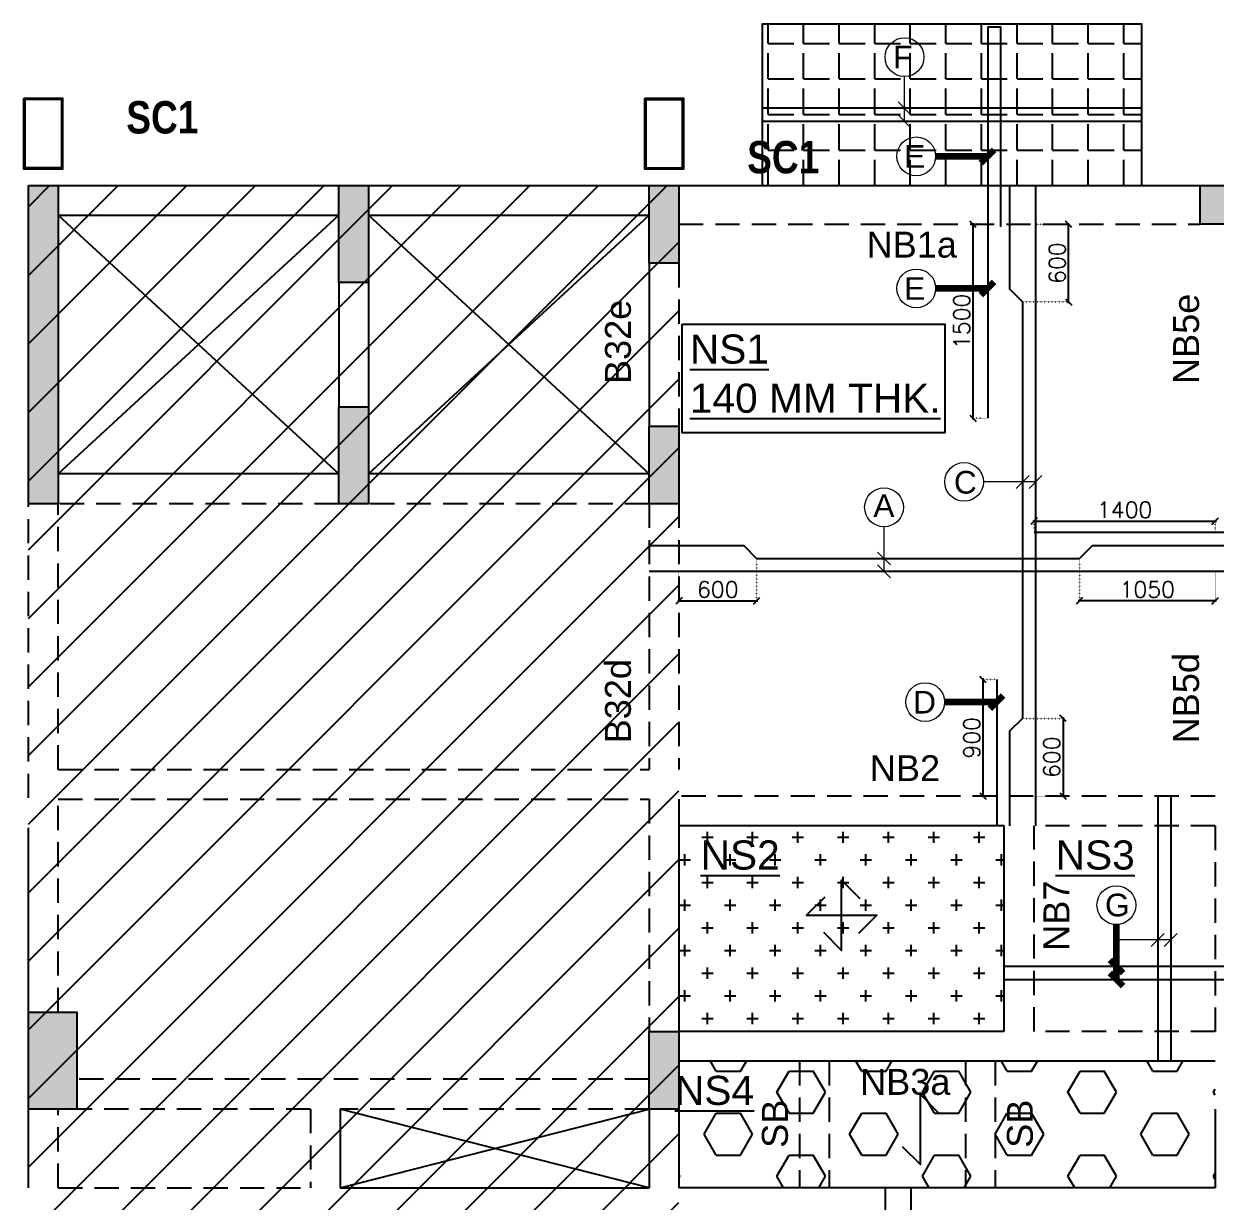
# Model space of a CAD drawing. Header units: millimetres. Extents: x 1864042 to 2029466, y -1645991 to -1593441.
# Drawn here: x 1913951 to 1923161, y -1608606 to -1599504 of the extents above; entities that cross this region are included whole.
import ezdxf

# ---------------------------------------------------------------- set-up
doc = ezdxf.new("R2010")
doc.units = ezdxf.units.MM
doc.header["$MEASUREMENT"] = 0
doc.header["$PDMODE"] = 98
for name, pattern in [('1', [0]), ('CONTINOUS', [0]), ('DOT', [0.25, 0, -0.25]), ('HIDDEN', [0.375, 0.25, -0.125])]:
    doc.linetypes.add(name, pattern=pattern)
for name, color, linetype in [('BEAM NO', 7, '1'), ('BEAM-230X450', 31, 'Continuous'), ('BEAM-230X600', 150, 'Continuous'), ('BEAM-230X900', 1, 'Continuous'), ('BEAM-300X600', 4, 'Continuous'), ('BEAM-300X750', 134, 'Continuous'), ('DIM', 191, 'Continuous'), ('Main Block', 7, 'Continuous'), ('Projection', 5, 'Continuous'), ('s-steel', 1, 'Continuous'), ('S-STRU. CUTOUT', 3, 'Continuous'), ('SB', 7, 'Continuous'), ('SLAB NO.', 4, 'Continuous'), ('STEEL', 1, 'Continuous'), ('Steel Col', 2, 'Continuous'), ('STR.COLUMN', 1, 'Continuous'), ('SUNK-HATCH', 8, 'Continuous')]:
    doc.layers.add(name, color=color, linetype=linetype)
for name, color, linetype, lineweight in [('LEADER', 191, 'Continuous', 15), ('S-B5-230X600', 120, 'HIDDEN', 25), ('SLAB STEEL MARK', 133, 'Continuous', 30)]:
    doc.layers.add(name, color=color, linetype=linetype, lineweight=lineweight)
doc.styles.add('arial', font='arial.ttf')
doc.styles.add('DEEPAK', font='arial.ttf')
doc.styles.add('G3-TEXT', font='ARIALNB.TTF', dxfattribs={"height": 3})
doc.styles.add('ROMANS', font='romans.shx')
doc.styles.add('RS', font='romans.shx', dxfattribs={"width": 0.9})
doc.styles.add('style1', font='arial.ttf')
doc.dimstyles.new('KRUNAL-MM', dxfattribs={"dimtxt": 50, "dimasz": 35, "dimexe": 25, "dimexo": 0, "dimgap": 15, "dimtad": 1, "dimdec": 0, "dimzin": 0, "dimdsep": 46, "dimtxsty": 'RS', "dimblk": 'OBLIQUE', "dimcen": 0, "dimdle": 25, "dimclrd": 256, "dimclre": 256, "dimclrt": 7, "dimadec": 0, "dimazin": 0, "dimtfac": 1, "dimtdec": 0, "dimtix": 1, "dimtmove": 0, "dimatfit": 2, "dimfxl": 1, "dimtolj": 1, "dimtzin": 0, "dimlwd": -1, "dimlwe": -1, "dimarcsym": 0})
doc.dimstyles.new('pag', dxfattribs={"dimtxt": 180, "dimasz": 150, "dimexe": 100, "dimexo": 0, "dimgap": 50, "dimtad": 1, "dimdec": 0, "dimzin": 0, "dimdsep": 46, "dimtxsty": 'ROMANS', "dimblk": 'OBLIQUE', "dimcen": 0, "dimdle": 100, "dimclrd": 256, "dimclre": 256, "dimclrt": 256, "dimadec": 0, "dimazin": 0, "dimtfac": 1, "dimtdec": 0, "dimtmove": 2, "dimatfit": 3, "dimfxl": 1, "dimtolj": 1, "dimtzin": 0, "dimlwd": -1, "dimlwe": -1, "dimarcsym": 0})

# ---------------------------------------------------------------- blocks, each defined once
blk = doc.blocks.new('_Oblique')
at = {"color": 0, "linetype": 'ByBlock', "lineweight": -2}
blk.add_line((-0.5, -0.5), (0.5, 0.5), dxfattribs=at)
blk = doc.blocks.new('*U10')
at = {"layer": 'STEEL'}
for points in [[(707738.1, 27916.3), (707888.1, 27766.3), (707888.1, 28344.3), (708038.1, 28194.3)], [(707749.1, 28205.3), (707599.1, 28055.3), (708177.1, 28055.3), (708027.1, 27905.3)]]:
    blk.add_lwpolyline(points, dxfattribs=at)
blk = doc.blocks.new('*U11')
at = {"layer": 'STEEL'}
blk.add_lwpolyline([(707738.1, 27916.3), (707888.1, 27766.3), (707888.1, 28344.3), (708038.1, 28194.3)], dxfattribs=at)
blk = doc.blocks.new('*D20')
at = {"layer": 'Defpoints', "color": 0, "transparency": 16777216}
for p in [(1922111, -1603637.5), (1923160.6, -1603737.5), (1922111, -1603964.9)]:
    blk.add_point(p, dxfattribs=at)
at = {"layer": 'DIM', "color": 191, "linetype": 'DOT', "ltscale": 5, "transparency": 16777216}
for p, q in [((1922111, -1603647.5), (1922111, -1603974.9)), ((1923160.6, -1603747.5), (1923160.6, -1603974.9))]:
    blk.add_line(p, q, dxfattribs=at)
at = {"layer": 'DIM', "color": 191, "ltscale": 5, "transparency": 16777216}
blk.add_line((1923170.6, -1603964.9), (1922101, -1603964.9), dxfattribs=at)
at = {"layer": 'DIM', "color": 191, "linetype": 'ByBlock', "transparency": 16777216, "xscale": 50, "yscale": 50, "zscale": 50, "rotation": 180}
blk.add_blockref('_Oblique', (1922111, -1603964.9), dxfattribs=at)
at = {"layer": 'DIM', "color": 191, "linetype": 'ByBlock', "transparency": 16777216, "xscale": 50, "yscale": 50, "zscale": 50}
blk.add_blockref('_Oblique', (1923160.6, -1603964.9), dxfattribs=at)
at = {"layer": 'DIM', "color": 7, "transparency": 16777216, "insert": (1922635.8, -1603877.4), "char_height": 125, "attachment_point": 5, "style": 'ROMANS'}
blk.add_mtext('\\A1;1050', dxfattribs=at)
blk = doc.blocks.new('*D21')
at = {"layer": 'Defpoints', "color": 0, "transparency": 16777216}
for p in [(1919615.5, -1603637.5), (1919015.5, -1603737.5), (1919615.5, -1603964.9)]:
    blk.add_point(p, dxfattribs=at)
at = {"layer": 'DIM', "color": 191, "linetype": 'DOT', "ltscale": 5, "transparency": 16777216}
for p, q in [((1919615.5, -1603647.5), (1919615.5, -1603974.9)), ((1919015.5, -1603747.5), (1919015.5, -1603974.9))]:
    blk.add_line(p, q, dxfattribs=at)
at = {"layer": 'DIM', "color": 191, "ltscale": 5, "transparency": 16777216}
blk.add_line((1919005.5, -1603964.9), (1919625.5, -1603964.9), dxfattribs=at)
at = {"layer": 'DIM', "color": 191, "linetype": 'ByBlock', "transparency": 16777216, "xscale": 50, "yscale": 50, "zscale": 50, "rotation": 180}
blk.add_blockref('_Oblique', (1919015.5, -1603964.9), dxfattribs=at)
at = {"layer": 'DIM', "color": 191, "linetype": 'ByBlock', "transparency": 16777216, "xscale": 50, "yscale": 50, "zscale": 50}
blk.add_blockref('_Oblique', (1919615.5, -1603964.9), dxfattribs=at)
at = {"layer": 'DIM', "color": 7, "transparency": 16777216, "insert": (1919315.5, -1603877.4), "char_height": 125, "attachment_point": 5, "style": 'ROMANS'}
blk.add_mtext('\\A1;600', dxfattribs=at)
blk = doc.blocks.new('*D24')
at = {"layer": 'Defpoints', "color": 0, "transparency": 16777216}
for p in [(1923160.6, -1603348.5), (1921760.6, -1603437.5), (1923160.6, -1603437.5)]:
    blk.add_point(p, dxfattribs=at)
at = {"layer": 'DIM', "color": 191, "ltscale": 5, "transparency": 16777216}
blk.add_line((1921750.6, -1603348.5), (1923170.6, -1603348.5), dxfattribs=at)
at = {"layer": 'DIM', "color": 191, "linetype": 'DOT', "ltscale": 5, "transparency": 16777216}
for p, q in [((1921760.6, -1603427.5), (1921760.6, -1603338.5)), ((1923160.6, -1603427.5), (1923160.6, -1603338.5))]:
    blk.add_line(p, q, dxfattribs=at)
at = {"layer": 'DIM', "color": 191, "linetype": 'ByBlock', "transparency": 16777216, "xscale": 50, "yscale": 50, "zscale": 50, "rotation": 180}
blk.add_blockref('_Oblique', (1921760.6, -1603348.5), dxfattribs=at)
at = {"layer": 'DIM', "color": 191, "linetype": 'ByBlock', "transparency": 16777216, "xscale": 50, "yscale": 50, "zscale": 50}
blk.add_blockref('_Oblique', (1923160.6, -1603348.5), dxfattribs=at)
at = {"layer": 'DIM', "color": 7, "transparency": 16777216, "insert": (1922460.6, -1603261), "char_height": 125, "attachment_point": 5, "style": 'ROMANS'}
blk.add_mtext('\\A1;1400', dxfattribs=at)
blk = doc.blocks.new('*D26')
at = {"layer": 'Defpoints', "color": 0, "transparency": 16777216}
for p in [(1921671.8, -1604873.8), (1921771.5, -1605473.8), (1921984.7, -1605473.8)]:
    blk.add_point(p, dxfattribs=at)
at = {"layer": 'DIM', "color": 191, "ltscale": 5, "transparency": 16777216}
blk.add_line((1921984.7, -1604863.8), (1921984.7, -1605483.8), dxfattribs=at)
at = {"layer": 'DIM', "color": 191, "linetype": 'DOT', "ltscale": 5, "transparency": 16777216}
for p, q in [((1921681.8, -1604873.8), (1921994.7, -1604873.8)), ((1921781.5, -1605473.8), (1921994.7, -1605473.8))]:
    blk.add_line(p, q, dxfattribs=at)
at = {"layer": 'DIM', "color": 191, "linetype": 'ByBlock', "transparency": 16777216, "xscale": 50, "yscale": 50, "zscale": 50}
for p, rotation in [((1921984.7, -1604873.8), 90), ((1921984.7, -1605473.8), 270)]:
    blk.add_blockref('_Oblique', p, dxfattribs=dict(at, rotation=rotation))
at = {"layer": 'DIM', "color": 7, "transparency": 16777216, "insert": (1921897.2, -1605173.8), "char_height": 125, "attachment_point": 5, "rotation": 90, "style": 'ROMANS'}
blk.add_mtext('\\A1;600', dxfattribs=at)
blk = doc.blocks.new('*D27')
at = {"layer": 'Defpoints', "color": 0, "transparency": 16777216}
for p in [(1921771.8, -1601053.8), (1922027.7, -1601053.8), (1921671.8, -1601653.8)]:
    blk.add_point(p, dxfattribs=at)
at = {"layer": 'DIM', "color": 191, "linetype": 'DOT', "ltscale": 5, "transparency": 16777216}
for p, q in [((1921781.8, -1601053.8), (1922037.7, -1601053.8)), ((1921681.8, -1601653.8), (1922037.7, -1601653.8))]:
    blk.add_line(p, q, dxfattribs=at)
at = {"layer": 'DIM', "color": 191, "ltscale": 5, "transparency": 16777216}
blk.add_line((1922027.7, -1601663.8), (1922027.7, -1601043.8), dxfattribs=at)
at = {"layer": 'DIM', "color": 191, "linetype": 'ByBlock', "transparency": 16777216, "xscale": 50, "yscale": 50, "zscale": 50}
for p, rotation in [((1922027.7, -1601053.8), 90), ((1922027.7, -1601653.8), 270)]:
    blk.add_blockref('_Oblique', p, dxfattribs=dict(at, rotation=rotation))
at = {"layer": 'DIM', "color": 7, "transparency": 16777216, "insert": (1921940.2, -1601353.8), "char_height": 125, "attachment_point": 5, "rotation": 90, "style": 'ROMANS'}
blk.add_mtext('\\A1;600', dxfattribs=at)
blk = doc.blocks.new('*D53')
at = {"layer": 'Defpoints', "color": 0, "transparency": 16777216}
for p in [(1921366.2, -1604573.8), (1921471.5, -1604573.8), (1921471.6, -1605473.8)]:
    blk.add_point(p, dxfattribs=at)
at = {"layer": 'DIM', "color": 191, "linetype": 'DOT', "ltscale": 5, "transparency": 16777216}
for p, q in [((1921461.5, -1604573.8), (1921356.2, -1604573.8)), ((1921461.6, -1605473.8), (1921356.2, -1605473.8))]:
    blk.add_line(p, q, dxfattribs=at)
at = {"layer": 'DIM', "color": 191, "ltscale": 5, "transparency": 16777216}
blk.add_line((1921366.2, -1605483.8), (1921366.2, -1604563.8), dxfattribs=at)
at = {"layer": 'DIM', "color": 191, "linetype": 'ByBlock', "transparency": 16777216, "xscale": 50, "yscale": 50, "zscale": 50}
for p, rotation in [((1921366.2, -1604573.8), 90), ((1921366.2, -1605473.8), 270)]:
    blk.add_blockref('_Oblique', p, dxfattribs=dict(at, rotation=rotation))
at = {"layer": 'DIM', "color": 7, "transparency": 16777216, "insert": (1921278.7, -1605023.8), "char_height": 125, "attachment_point": 5, "rotation": 90, "style": 'ROMANS'}
blk.add_mtext('\\A1;900', dxfattribs=at)
blk = doc.blocks.new('*D54')
at = {"layer": 'Defpoints', "color": 0, "transparency": 16777216}
for p in [(1921288.5, -1601053.8), (1921402.6, -1601053.8), (1921402.6, -1602553.8)]:
    blk.add_point(p, dxfattribs=at)
at = {"layer": 'DIM', "color": 191, "linetype": 'DOT', "ltscale": 5, "transparency": 16777216}
for p, q in [((1921392.6, -1601053.8), (1921278.5, -1601053.8)), ((1921392.6, -1602553.8), (1921278.5, -1602553.8))]:
    blk.add_line(p, q, dxfattribs=at)
at = {"layer": 'DIM', "color": 191, "ltscale": 5, "transparency": 16777216}
blk.add_line((1921288.5, -1602563.8), (1921288.5, -1601043.8), dxfattribs=at)
at = {"layer": 'DIM', "color": 191, "linetype": 'ByBlock', "transparency": 16777216, "xscale": 50, "yscale": 50, "zscale": 50}
for p, rotation in [((1921288.5, -1601053.8), 90), ((1921288.5, -1602553.8), 270)]:
    blk.add_blockref('_Oblique', p, dxfattribs=dict(at, rotation=rotation))
at = {"layer": 'DIM', "color": 7, "transparency": 16777216, "insert": (1921201, -1601803.8), "char_height": 125, "attachment_point": 5, "rotation": 90, "style": 'ROMANS'}
blk.add_mtext('\\A1;1500', dxfattribs=at)
blk = doc.blocks.new('G$CECFCBF78')
at = {"layer": 'Steel Col', "color": 6}
for points in [[(-13505, 1276.3), (-13205, 1276.3), (-13205, 726.3), (-13505, 726.3)], [(-13495, 1266.3), (-13215, 1266.3), (-13215, 736.3), (-13495, 736.3)], [(-8705, 1275), (-8405, 1275), (-8405, 725), (-8705, 725)], [(-8695, 1265), (-8415, 1265), (-8415, 735), (-8695, 735)]]:
    blk.add_lwpolyline(points, close=True, dxfattribs=at)
at = {"color": 1, "style": 'G3-TEXT'}
for p in [(-12712.6, 1002.3), (-7912.6, 694.2)]:
    blk.add_text('SC1', height=250, dxfattribs=at).set_placement(p)

msp = doc.modelspace()

# ---------------------------------------------------------------- hatches: boundary and pattern name
at = {"layer": 'Main Block', "linetype": 'Continuous', "transparency": 33554559}
h = msp.add_hatch(dxfattribs=at)
h.set_pattern_fill('ANSI31', color=6, scale=3000)
h.set_pattern_definition([(45, (136617.47, 103861.06), (-265.165043, 265.165043), [])])
h.paths.add_polyline_path([(1919015.5, -1600753.8), (1913985.5, -1600753.8), (1913985.5, -1619113.8), (1919015.5, -1619113.8)])
at = {"layer": 'STR.COLUMN', "transparency": 33554687}
h = msp.add_hatch(color=256, dxfattribs=at)
h.dxf.hatch_style = 1
h.paths.add_polyline_path([(1913985.5, -1600753.8), (1913985.5, -1603213.8), (1914215.5, -1603213.8), (1914215.5, -1600753.8)])
h = msp.add_hatch(color=256, dxfattribs=at)
h.dxf.hatch_style = 1
h.paths.add_polyline_path([(1916385.5, -1601503.8), (1916615.5, -1601503.8), (1916615.5, -1600753.8), (1916385.5, -1600753.8)])
h = msp.add_hatch(color=256, dxfattribs=at)
h.dxf.hatch_style = 1
h.paths.add_polyline_path([(1918785.5, -1601353.8), (1919015.5, -1601353.8), (1919015.5, -1600753.8), (1918785.5, -1600753.8)])
at = {"layer": 'STR.COLUMN'}
h = msp.add_hatch(color=256, dxfattribs=at)
h.dxf.hatch_style = 1
h.paths.add_polyline_path([(1923045.6, -1600753.8), (1923645.6, -1600753.8), (1923645.6, -1601053.8), (1923045.6, -1601053.8)])
at = {"layer": 'STR.COLUMN', "transparency": 33554687}
h = msp.add_hatch(color=256, dxfattribs=at)
h.dxf.hatch_style = 1
h.paths.add_polyline_path([(1916385.5, -1603213.8), (1916615.5, -1603213.8), (1916615.5, -1602463.8), (1916385.5, -1602463.8)])
h = msp.add_hatch(color=256, dxfattribs=at)
h.dxf.hatch_style = 1
h.paths.add_polyline_path([(1918785.5, -1603213.8), (1919015.5, -1603213.8), (1919015.5, -1602613.8), (1918785.5, -1602613.8)])
h = msp.add_hatch(color=256, dxfattribs=at)
h.dxf.hatch_style = 1
h.paths.add_polyline_path([(1913985.5, -1607143.8), (1914360.5, -1607143.8), (1914360.5, -1607893.8), (1913985.5, -1607893.8)])
h = msp.add_hatch(color=256, dxfattribs=at)
h.dxf.hatch_style = 1
h.paths.add_polyline_path([(1918785.5, -1607293.8), (1918785.5, -1607893.8), (1919015.5, -1607893.8), (1919015.5, -1607293.8)])
at = {"layer": 'SUNK-HATCH', "linetype": 'Continuous', "transparency": 33554559}
h = msp.add_hatch(dxfattribs=at)
h.set_pattern_fill('ANGLE', color=8, scale=1000)
h.set_pattern_definition([(0, (83528.65, -201005.04), (0, 275), [200, -75]), (90, (83528.65, -201005.04), (-275, 2e-14), [200, -75])])
h.paths.add_polyline_path([(1922592.3, -1600753.8), (1922592.3, -1599503.8), (1919662.3, -1599503.8), (1919662.3, -1600753.8)])
h = msp.add_hatch(dxfattribs=at)
h.set_pattern_fill('CROSS', color=8, scale=700)
h.set_pattern_definition([(0, (35490.99, -99743.5), (175, 175), [87.5, -262.5]), (90, (35534.74, -99787.25), (-175, 175), [87.5, -262.5])])
h.paths.add_polyline_path([(1919015.5, -1605703.8), (1921530.2, -1605703.8), (1921530.2, -1607293.8), (1919015.5, -1607293.8)])
h = msp.add_hatch(dxfattribs=at)
h.set_pattern_fill('HEX', color=8, scale=1500)
h.set_pattern_definition([(0, (35491, -99743.5), (0, 324.759526), [187.5, -375]), (120, (35491, -99743.5), (-281.25, -162.379763), [187.5, -375]), (60, (35678.5, -99743.5), (-281.25, 162.379763), [187.5, -375])])
h.paths.add_polyline_path([(1919015.6, -1608503.8), (1923160.5, -1608503.8), (1923160.6, -1607523.8), (1919015.8, -1607523.8)])

# ---------------------------------------------------------------- linework, layer by layer
at = {"layer": 'BEAM-230X450', "linetype": 'HIDDEN', "ltscale": 750}
for p, q in [((1914215.5, -1605268.8), (1918785.5, -1605268.8)), ((1914215.5, -1605498.8), (1918785.5, -1605498.8)), ((1923160.6, -1605473.8), (1919015.5, -1605473.8)), ((1923160.6, -1605703.8), (1921760.2, -1605703.8)), ((1921760.2, -1607293.8), (1921760.2, -1605703.8)), ((1916165.5, -1607893.8), (1916165.5, -1608503.8)), ((1914215.5, -1608503.8), (1916165.5, -1608503.8))]:
    msp.add_line(p, q, dxfattribs=at)
at = {"layer": 'BEAM-230X450', "linetype": 'CONTINOUS', "ltscale": 750}
for p, q in [((1921530.2, -1605703.8), (1919015.5, -1605703.8)), ((1921530.2, -1607293.8), (1921530.2, -1605703.8)), ((1916395.5, -1607893.8), (1916395.5, -1608503.8)), ((1916395.5, -1608503.8), (1918785.5, -1608503.8))]:
    msp.add_line(p, q, dxfattribs=at)
at = {"layer": 'BEAM-230X600', "linetype": 'CONTINOUS', "ltscale": 750}
for p, q in [((1914215.5, -1600753.8), (1916385.5, -1600753.8)), ((1916615.5, -1600753.8), (1918785.5, -1600753.8)), ((1914215.5, -1600983.8), (1916385.5, -1600983.8)), ((1916615.5, -1600983.8), (1918785.5, -1600983.8)), ((1918785.5, -1601353.8), (1918785.5, -1602613.8)), ((1916385.5, -1601503.8), (1916385.5, -1602463.8)), ((1916615.5, -1601503.8), (1916615.5, -1602463.8)), ((1916385.5, -1602983.8), (1914215.5, -1602983.8)), ((1918785.5, -1602983.8), (1916615.5, -1602983.8)), ((1919015.5, -1605498.8), (1919015.5, -1607293.8)), ((1913985.5, -1607143.8), (1913985.5, -1605718.8)), ((1913985.5, -1608503.8), (1913985.5, -1607893.8)), ((1918785.5, -1607893.8), (1918785.5, -1608503.8))]:
    msp.add_line(p, q, dxfattribs=at)
at = {"layer": 'BEAM-230X600', "linetype": 'HIDDEN', "ltscale": 750}
for p, q in [((1919015.5, -1601353.8), (1919015.5, -1602613.8)), ((1913985.5, -1605488.8), (1913985.5, -1603213.8)), ((1914215.5, -1605268.8), (1914215.5, -1603213.8)), ((1916385.5, -1603213.8), (1914215.5, -1603213.8)), ((1918785.5, -1603213.8), (1916615.5, -1603213.8)), ((1918785.5, -1603213.8), (1918785.5, -1605268.8)), ((1919015.5, -1603213.8), (1919015.5, -1605268.8)), ((1914215.5, -1607143.8), (1914215.5, -1605498.8)), ((1918785.5, -1605498.8), (1918785.5, -1607293.8)), ((1918785.5, -1607663.8), (1914360.5, -1607663.8)), ((1914215.5, -1608503.8), (1914215.5, -1607893.8)), ((1916165.5, -1607893.8), (1914360.5, -1607893.8)), ((1918785.5, -1607893.8), (1916395.5, -1607893.8))]:
    msp.add_line(p, q, dxfattribs=at)
at = {"layer": 'BEAM-230X600', "linetype": 'Continuous', "ltscale": 750}
for p in [(1919015.5, -1607893.8), (1923160.6, -1608503.8)]:
    msp.add_line(p, (1919015.5, -1608503.8), dxfattribs=at)
at = {"layer": 'BEAM-230X900', "linetype": 'CONTINOUS', "ltscale": 750}
for p, q in [((1921530.2, -1607293.8), (1919015.2, -1607293.8)), ((1923160.6, -1607523.8), (1919015.2, -1607523.8))]:
    msp.add_line(p, q, dxfattribs=at)
at = {"layer": 'BEAM-230X900', "linetype": 'HIDDEN', "ltscale": 750}
msp.add_line((1923160.6, -1607293.8), (1921760.2, -1607293.8), dxfattribs=at)
at = {"layer": 'BEAM-300X600', "linetype": 'HIDDEN', "ltscale": 750}
msp.add_line((1923160.6, -1605703.8), (1923160.6, -1607293.8), dxfattribs=at)
at = {"layer": 'BEAM-300X600', "linetype": 'Continuous', "ltscale": 750}
msp.add_line((1923160.6, -1607893.8), (1923160.6, -1608503.8), dxfattribs=at)
at = {"layer": 'BEAM-300X750', "linetype": 'CONTINOUS', "ltscale": 750}
msp.add_line((1919015.5, -1600753.8), (1923045.6, -1600753.8), dxfattribs=at)
at = {"layer": 'BEAM-300X750', "linetype": 'HIDDEN', "ltscale": 750}
msp.add_line((1919015.5, -1601053.8), (1923045.6, -1601053.8), dxfattribs=at)
at = {"layer": 'LEADER'}
for centre in [(1920759, -1599761.6, -0.3), (1920849.8, -1600528.6), (1920849.8, -1601549.5), (1921219.7, -1603045.2), (1920600.8, -1603242), (1920919, -1604747.7), (1922396.7, -1606317.5, -0.3)]:
    msp.add_circle(centre, 150, dxfattribs=at)
at = {"layer": 'Projection', "linetype": 'CONTINOUS', "ltscale": 750}
msp.add_lwpolyline([(1919662.3, -1600753.8), (1919662.3, -1599503.8), (1922592.3, -1599503.8), (1922592.3, -1600753.8)], dxfattribs=at)
at = {"layer": 's-steel'}
for points in [[(1921502.6, -1601072.2), (1921502.6, -1599528.8), (1921402.6, -1599528.8), (1921402.6, -1602553.8)], [(1922592.3, -1600157.1), (1919662.3, -1600157.1)], [(1919662.3, -1600257.1), (1922592.3, -1600257.1)], [(1921571.8, -1600753.8), (1921571.8, -1601553.8), (1921671.8, -1601653.8), (1921671.8, -1604873.8), (1921571.6, -1604973.8), (1921571.6, -1605703.8)], [(1921771.8, -1600753.9), (1921771.8, -1605703.8)], [(1924860.6, -1603437.5), (1921760.6, -1603437.5)], [(1918785.5, -1603537.6), (1919515.5, -1603537.5), (1919615.5, -1603637.5), (1922111, -1603637.5), (1922211, -1603537.5), (1923310.6, -1603537.5)], [(1923310.6, -1603737.5), (1918785.5, -1603737.5)], [(1921471.5, -1604573.8), (1921471.6, -1605703.8)], [(1922716.6, -1605473.8), (1922716.6, -1607523.8)], [(1922816.6, -1605473.8), (1922816.6, -1607523.8)], [(1925160.5, -1606791.3), (1921530.2, -1606791.3)], [(1921530.2, -1606891.3), (1925160.5, -1606891.3)], [(1920608.5, -1608503.8), (1920608.5, -1608983.8), (1920708.5, -1609083.8), (1920708.6, -1610783.9), (1920608.3, -1610883.9), (1920608.3, -1611363.8)], [(1920808.5, -1608503.8), (1920808.5, -1611363.8)]]:
    msp.add_lwpolyline(points, dxfattribs=at)
at = {"layer": 'S-STRU. CUTOUT', "ltscale": 750}
for p, q in [((1914215.5, -1600983.8), (1916385.5, -1602983.8)), ((1914215.5, -1602983.8), (1916385.5, -1600983.8)), ((1918785.5, -1602983.8), (1916615.5, -1600983.8)), ((1916615.5, -1602983.8), (1918785.5, -1600983.8)), ((1918785.5, -1608503.8), (1916395.5, -1607893.8)), ((1916395.5, -1608503.8), (1918785.5, -1607893.8))]:
    msp.add_line(p, q, dxfattribs=at)
at = {"layer": 'SB', "linetype": 'HIDDEN', "ltscale": 750}
for p, q in [((1919947.7, -1607523.8), (1919947.7, -1608503.8)), ((1920177.7, -1607523.8), (1920177.7, -1608503.8)), ((1921230.8, -1607523.8), (1921230.8, -1608503.8)), ((1921460.8, -1607523.8), (1921460.8, -1608503.8))]:
    msp.add_line(p, q, dxfattribs=at)
at = {"layer": 'SLAB NO.', "color": 42}
msp.add_lwpolyline([(1919040.7, -1601826.2), (1921070.5, -1601826.2), (1921070.5, -1602666), (1919040.7, -1602666)], close=True, dxfattribs=at)
at = {"layer": 'STR.COLUMN', "color": 5}
for points in [[(1913985.5, -1600753.8), (1914215.5, -1600753.8), (1914215.5, -1603213.8), (1913985.5, -1603213.8), (1913985.5, -1600753.8)], [(1916385.5, -1600753.8), (1916615.5, -1600753.8), (1916615.5, -1601503.8), (1916385.5, -1601503.8), (1916385.5, -1600753.8)], [(1918785.5, -1600753.8), (1919015.5, -1600753.8), (1919015.5, -1601353.8), (1918785.5, -1601353.8), (1918785.5, -1600753.8)], [(1916385.5, -1602463.8), (1916615.5, -1602463.8), (1916615.5, -1603213.8), (1916385.5, -1603213.8), (1916385.5, -1602463.8)], [(1918785.5, -1602613.8), (1919015.5, -1602613.8), (1919015.5, -1603213.8), (1918785.5, -1603213.8), (1918785.5, -1602613.8)], [(1913985.5, -1607143.8), (1914360.5, -1607143.8), (1914360.5, -1607893.8), (1913985.5, -1607893.8), (1913985.5, -1607143.8)], [(1918785.5, -1607293.8), (1919015.5, -1607293.8), (1919015.5, -1607893.8), (1918785.5, -1607893.8), (1918785.5, -1607293.8)]]:
    msp.add_lwpolyline(points, dxfattribs=at)
msp.add_lwpolyline([(1923045.6, -1600753.8), (1923645.6, -1600753.8), (1923645.6, -1601053.8), (1923045.6, -1601053.8)], close=True, dxfattribs=at)

# ---------------------------------------------------------------- block references
at = {"layer": 'S-B5-230X600', "xscale": 0.9375000000000001, "yscale": 0.9375000000000001, "zscale": 0.9375000000000001, "rotation": 359.9999999999999}
for name, p in [('*U10', (1256627.7, -1632698.2)), ('*U11', (1257236.7, -1634354.5))]:
    msp.add_blockref(name, p, dxfattribs=at)
at = {"layer": 'STEEL', "color": 2}
msp.add_blockref('G$CECFCBF78', (1927455.5, -1601353.8), dxfattribs=at)

# ---------------------------------------------------------------- texts
at = {"layer": 'BEAM NO', "ltscale": 500, "style": 'arial'}
for s, rotation, p in [('NB1a', 359.99997, (1920465.6, -1601311.1, 0)), ('NB5e', 89.99997, (1923035.7, -1602289.2, 0)), ('B32e', 89.99997, (1918643.5, -1602289.2, 0)), ('NB5d', 89.99997, (1923035.7, -1605067.3, 0)), ('B32d', 89.99997, (1918643.5, -1605067.3, 0)), ('NB2', 359.99997, (1920490.8, -1605358.7, 0)), ('NB7', 89.99997, (1922033.2, -1606670.9, 0)), ('NB3a', 359.99997, (1920415.5, -1607784.4, 0)), ('SB', 89.99997, (1919857, -1608194.1, 0)), ('SB', 89.99997, (1921750.7, -1608194.1, 0))]:
    msp.add_text(s, height=200, rotation=rotation, dxfattribs=at).set_placement(p)
at = {"layer": 'SLAB NO.', "color": 42, "style": 'DEEPAK'}
for s, p in [('%%UNS1', (1919099.5, -1602130.8)), ('%%U140 MM THK.', (1919099.5, -1602511)), ('%%UNS2', (1919182.7, -1606042.4)), ('%%UNS3', (1921927.5, -1606042.4)), ('%%UNS4', (1918984.3, -1607862.4))]:
    msp.add_text(s, height=225, dxfattribs=at).set_placement(p)
at = {"layer": 'SLAB STEEL MARK', "style": 'style1'}
for s, p in [('F', (1920671.4, -1599848, -0.3)), ('E', (1920756.5, -1600616.9)), ('E', (1920756.5, -1601637.7)), ('C', (1921140.7, -1603135.8)), ('A', (1920518.2, -1603316.8)), ('D', (1920825.6, -1604836)), ('G', (1922309.1, -1606404, -0.3))]:
    msp.add_text(s, height=175, dxfattribs=at).set_placement(p)

# ---------------------------------------------------------------- dimensions: what is measured, and where the dimension line sits
at = {"layer": 'DIM', "linetype": 'DOT', "ltscale": 5}
for base, p1, p2, angle, picture, middle in [((1921288.5, -1601053.8), (1921402.6, -1602553.8), (1921402.6, -1601053.8), 90, '*D54', (1921201, -1601803.8)), ((1922111, -1603964.9), (1923160.6, -1603737.5), (1922111, -1603637.5), 180, '*D20', (1922635.8, -1603877.4)), ((1921366.2, -1604573.8), (1921471.6, -1605473.8), (1921471.5, -1604573.8), 90, '*D53', (1921278.7, -1605023.8))]:
    dim = msp.add_linear_dim(base=base, p1=p1, p2=p2, angle=angle, dimstyle='pag', override={"dimtxt": 125, "dimasz": 50, "dimexe": 10, "dimexo": 10, "dimgap": 25, "dimtxsty": 'ROMANS', "dimdle": 10, "dimclrd": 191, "dimclre": 191, "dimclrt": 7, "dimtix": 1, "dimtmove": 1}, dxfattribs=at)
    dim.commit()
    dim.dimension.update_dxf_attribs({"geometry": picture, "text_midpoint": middle})
for base, p1, p2, angle, picture, middle in [((1922027.7, -1601053.8), (1921671.8, -1601653.8), (1921771.8, -1601053.8), 90, '*D27', (1922027.7, -1601353.8)), ((1921984.7, -1605473.8), (1921671.8, -1604873.8), (1921771.5, -1605473.8), 270, '*D26', (1921984.7, -1605173.8))]:
    dim = msp.add_linear_dim(base=base, p1=p1, p2=p2, angle=angle, dimstyle='pag', override={"dimtxt": 125, "dimasz": 50, "dimexe": 10, "dimexo": 10, "dimgap": 25, "dimtxsty": 'ROMANS', "dimdle": 10, "dimclrd": 191, "dimclre": 191, "dimclrt": 7, "dimtix": 1, "dimtmove": 1}, dxfattribs=at)
    dim.commit()
    dim.dimension.update_dxf_attribs({"geometry": picture, "text_midpoint": middle, "dimtype": 128})
for base, p1, p2, picture, middle in [((1923160.6, -1603348.5), (1921760.6, -1603437.5), (1923160.6, -1603437.5), '*D24', (1922460.6, -1603261)), ((1919615.5, -1603964.9), (1919015.5, -1603737.5), (1919615.5, -1603637.5), '*D21', (1919315.5, -1603877.4))]:
    dim = msp.add_linear_dim(base=base, p1=p1, p2=p2, dimstyle='pag', override={"dimtxt": 125, "dimasz": 50, "dimexe": 10, "dimexo": 10, "dimgap": 25, "dimtxsty": 'ROMANS', "dimdle": 10, "dimclrd": 191, "dimclre": 191, "dimclrt": 7, "dimtix": 1, "dimtmove": 1}, dxfattribs=at)
    dim.commit()
    dim.dimension.update_dxf_attribs({"geometry": picture, "text_midpoint": middle})

# ---------------------------------------------------------------- leaders
at = {"layer": 'LEADER'}
for points, override in [([(1920759, -1600257.1, -0.3), (1920759, -1599911.6, -0.3)], {"dimasz": 100, "dimtad": 0, "dimldrblk": 'Oblique', "dimfxl": 0.059055, "dimarcsym": 1}), ([(1920759, -1600157.1, -0.3), (1920759, -1599911.6, -0.3)], {"dimasz": 100, "dimtad": 0, "dimldrblk": 'Oblique', "dimfxl": 0.059055, "dimarcsym": 1}), ([(1921402.6, -1600528.6), (1920999.8, -1600528.6)], {"dimscale": 1, "dimtxt": 50, "dimasz": 100, "dimgap": 15, "dimtad": 0, "dimtxsty": 'RS', "dimclrd": 256, "dimldrblk": 'Oblique', "dimlwd": 65535}), ([(1921402.6, -1601549.5), (1920999.8, -1601549.5)], {"dimscale": 1, "dimtxt": 50, "dimasz": 100, "dimgap": 15, "dimtad": 0, "dimtxsty": 'RS', "dimclrd": 256, "dimldrblk": 'Oblique', "dimlwd": 65535}), ([(1921671.8, -1603045.2), (1921369.7, -1603045.2)], {"dimasz": 100, "dimtad": 0, "dimldrblk": 'Oblique', "dimfxl": 0.059055, "dimarcsym": 1}), ([(1921771.8, -1603045.2), (1921369.7, -1603045.2)], {"dimasz": 100, "dimtad": 0, "dimldrblk": 'Oblique', "dimfxl": 0.059055, "dimarcsym": 1}), ([(1920600.8, -1603737.5), (1920600.8, -1603392)], {"dimasz": 100, "dimtad": 0, "dimldrblk": 'Oblique', "dimfxl": 0.059055, "dimarcsym": 1}), ([(1920600.8, -1603637.5), (1920600.8, -1603392)], {"dimasz": 100, "dimtad": 0, "dimldrblk": 'Oblique', "dimfxl": 0.059055, "dimarcsym": 1}), ([(1921471.8, -1604747.7), (1921069, -1604747.7)], {"dimscale": 1, "dimtxt": 50, "dimasz": 100, "dimgap": 15, "dimtad": 0, "dimtxsty": 'RS', "dimclrd": 256, "dimldrblk": 'Oblique', "dimlwd": 65535}), ([(1922396.7, -1606891.3, -0.3), (1922396.7, -1606467.5, -0.3)], {"dimscale": 1, "dimtxt": 50, "dimasz": 100, "dimgap": 15, "dimtad": 0, "dimtxsty": 'RS', "dimclrd": 256, "dimldrblk": 'Oblique', "dimfxl": 0.059055, "dimlwd": 65535, "dimarcsym": 1}), ([(1922396.7, -1606791.3, -0.3), (1922396.7, -1606467.5, -0.3)], {"dimscale": 1, "dimtxt": 50, "dimasz": 100, "dimgap": 15, "dimtad": 0, "dimtxsty": 'RS', "dimclrd": 256, "dimldrblk": 'Oblique', "dimfxl": 0.059055, "dimlwd": 65535, "dimarcsym": 1}), ([(1922716.6, -1606586.5, 0.2), (1922396.7, -1606586.5, 0.2)], {"dimasz": 100, "dimtad": 0, "dimldrblk": 'Oblique', "dimfxl": 0.059055, "dimarcsym": 1}), ([(1922816.6, -1606586.5, 0.2), (1922396.7, -1606586.5, 0.2)], {"dimasz": 100, "dimtad": 0, "dimldrblk": 'Oblique', "dimfxl": 0.059055, "dimarcsym": 1})]:
    msp.add_leader(points, dimstyle='KRUNAL-MM', override=override, dxfattribs=at)

doc.saveas('drawing.dxf')
